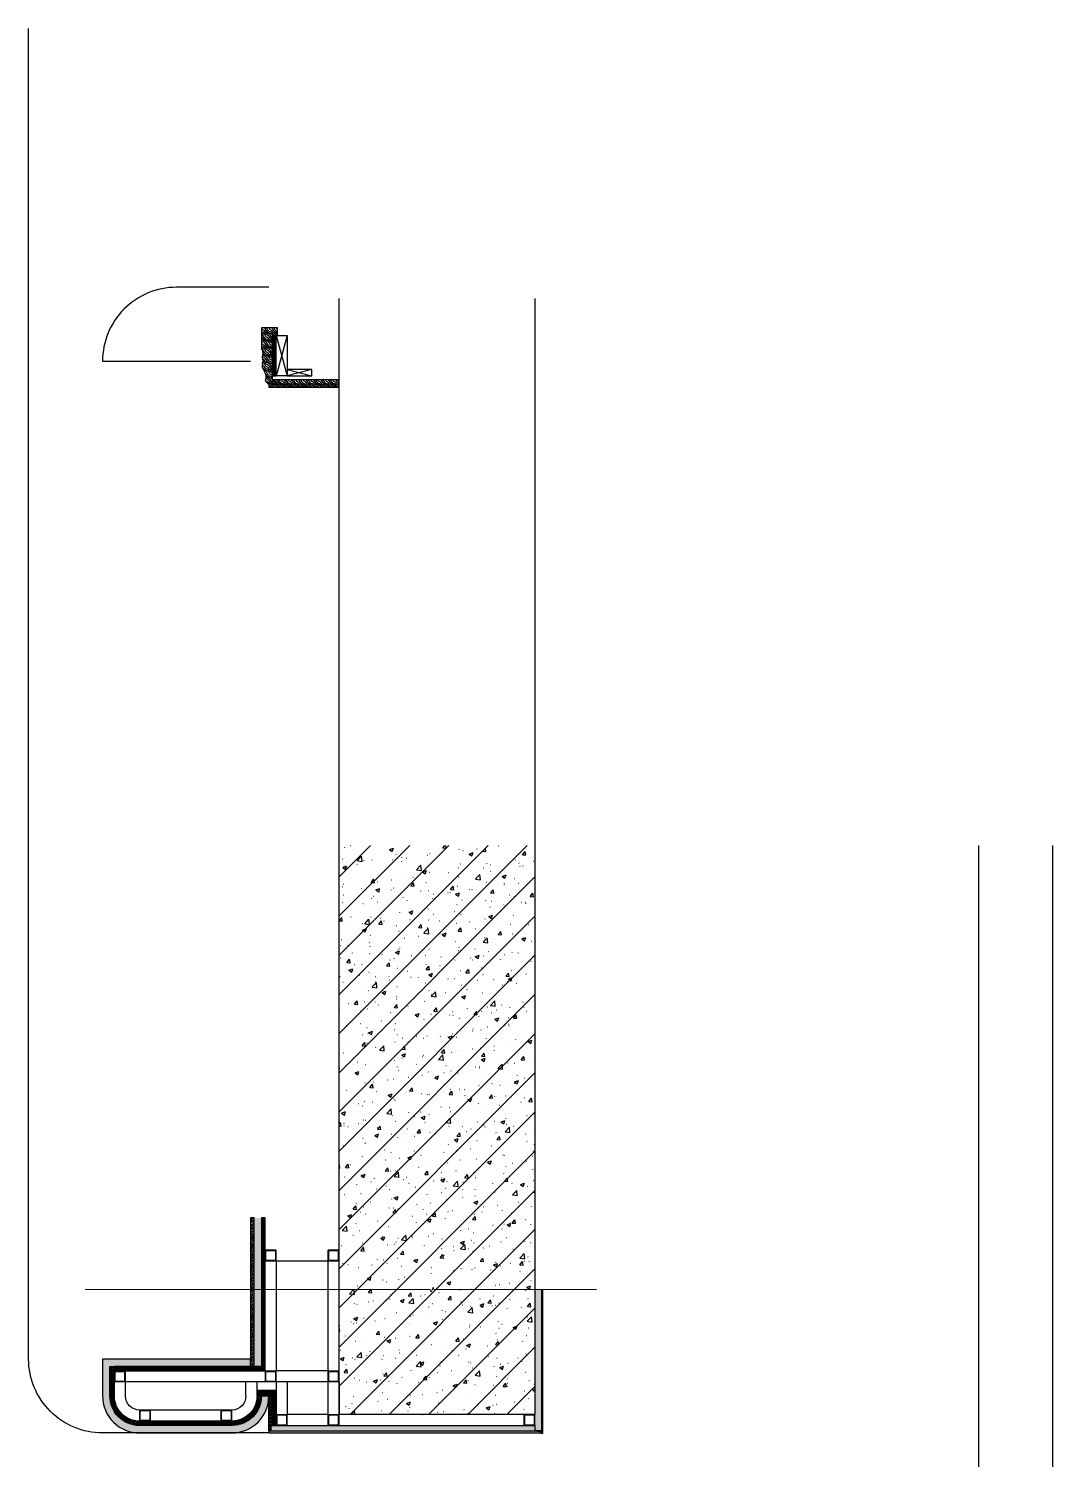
# Model space of a CAD drawing. Header units: millimetres. Extents: x 6321 to 120763, y -355 to 15211.
# Drawn here: x 54535 to 57305, y 8561 to 12433 of the extents above; entities that cross this region are included whole.
import ezdxf

# ---------------------------------------------------------------- set-up
doc = ezdxf.new("R2010")
doc.units = ezdxf.units.MM
for name, color, linetype, lineweight in [('_ACM-A-ANNO-DIMS', 2, 'Continuous', 13), ('_ACM-A-DETL-PATT', 8, 'Continuous', 0), ('_ACM-A-DETL-THIN', 2, 'Continuous', 9), ('IA10-16 Floor Detail$0$A-ELEV-HATC-8', 8, 'Continuous', 5)]:
    doc.layers.add(name, color=color, linetype=linetype, lineweight=lineweight)
for name, color, linetype in [('D-BASE-WALL', 4, 'Continuous'), ('I-DETL-LW01', 1, 'Continuous'), ('I-DETL-LW02', 2, 'Continuous'), ('I-DETL-LW251', 251, 'Continuous'), ('I-PL-IDS-MILL', 40, 'Continuous'), ('I-SECT-LW01', 1, 'Continuous'), ('I-SECT-LW251-PATT', 251, 'Continuous'), ('PE-尺寸标注', 44, 'Continuous'), ('Structure【大样结构线】', 30, 'Continuous'), ('WALL TYPE$0$HATCH', 8, 'Continuous'), ('WALL TYPE$0$I-SECT-LW03', 3, 'Continuous')]:
    doc.layers.add(name, color=color, linetype=linetype)

# ---------------------------------------------------------------- blocks, each defined once
blk = doc.blocks.new('A$C4abdce61')
at = {"layer": '_ACM-A-DETL-PATT'}
for points in [[(1.5, 0), (28.5, 0, 0.4142136), (30, 1.5), (30, 28.5, 0.4142136), (28.5, 30), (1.5, 30, 0.4142136), (0, 28.5), (0, 1.5, 0.4142136)], [(3.75, 2.25), (26.25, 2.25, 0.4142136), (27.75, 3.75), (27.75, 26.25, 0.4142136), (26.25, 27.75), (3.75, 27.75, 0.4142136), (2.25, 26.25), (2.25, 3.75, 0.4142136)]]:
    blk.add_lwpolyline(points, format="xyb", close=True, dxfattribs=at)
blk = doc.blocks.new('海龙_1215174788')
at = {"layer": 'I-DETL-LW01'}
for p, q in [((-55, 0), (55, -30)), ((-55, -30), (55, 0))]:
    blk.add_line(p, q, dxfattribs=at)
blk.add_lwpolyline([(55, -30), (-55, -30), (-55, 0), (55, 0), (55, -30)], close=True, dxfattribs=at)
blk = doc.blocks.new('K_01')
at = {"layer": 'I-DETL-LW01'}
for p, q in [((-8.8, 0), (8.8, -66.5)), ((-8.8, -66.5), (8.8, 0))]:
    blk.add_line(p, q, dxfattribs=at)
blk.add_lwpolyline([(8.8, -66.5), (-8.8, -66.5), (-8.8, 0), (8.8, 0), (8.8, -66.5)], close=True, dxfattribs=at)
blk = doc.blocks.new('K_09')
at = {"layer": 'I-DETL-LW251'}
h = blk.add_hatch(dxfattribs=at)
h.set_pattern_fill('ANSI38', color=250)
h.set_pattern_definition([(45, (12856.4678, -39462.2805), (-2.24506403, 2.24506403), []), (135, (12856.4678, -39462.2805), (-6.7351921, 2.24506403), [7.9375, -4.7625])])
h.paths.add_polyline_path([(-64.3, -30), (-64.3, -140), (-74.3, -140), (-74.3, -30)])
at = {"layer": 'PE-尺寸标注'}
h = blk.add_hatch(dxfattribs=at)
h.set_pattern_fill('木纹面1', color=250, scale=5, style=0, pattern_type=2)
h.set_pattern_definition([(63.43495, (12756.89, -39461.414), (20, -1e-09), [4.621368, -17.739311]), (40.601295, (12743.733, -39444.12), (20, 2e-08), [4.158067, -88.037378]), (40.601295, (12753.733, -39424.12), (20, 2e-08), [4.158067, -88.037378]), (40.601295, (12763.733, -39404.12), (20, -1e-08), [4.158067, -88.037378]), (63.43495, (12746.742, -39464.209), (20, -1e-09), [4.237008, -18.123672]), (50.19443, (12748.637, -39460.419), (20, 8e-10), [2.24049, -75.862006]), (50.19443, (12758.637, -39440.419), (20, 8e-10), [2.24049, -75.862006]), (50.19443, (12768.637, -39420.419), (20, 8e-10), [2.24049, -75.862006]), (21.80141, (12750.071, -39458.698), (20, -3e-08), [2.868712, -50.982936]), (33.690068, (12752.735, -39457.633), (20, -1e-08), [2.521813, -33.5337]), (63.43495, (12754.833, -39456.234), (20, -8e-09), [3.3552885, -19.005391]), (45, (12756.334, -39453.233), (20, -4e-15), [2.717818, -53.850724]), (45, (12766.334, -39433.233), (20, -4e-15), [2.717818, -53.850724]), (21.80141, (12758.2554, -39451.311), (20, -3e-08), [2.19237, -51.659278]), (63.43495, (12740.261, -39464.671), (20, -8e-09), [7.1896, -15.17108]), (50.19443, (12743.476, -39458.24), (20, 8e-10), [4.573562, -73.528935]), (50.19443, (12753.476, -39438.24), (20, 8e-10), [4.573562, -73.528935]), (50.19443, (12763.476, -39418.24), (20, 8e-10), [4.573562, -73.528935]), (33.690068, (12746.404, -39454.727), (20, -1e-08), [2.2405595, -33.814953]), (15.945396, (12748.2685, -39453.484), (20, -1.45e-06), [3.5624845, -69.238614]), (33.690068, (12751.694, -39452.505), (20, -1e-08), [4.0929665, -31.962546]), (50.19443, (12755.1, -39450.235), (20, 8e-10), [5.197338, -72.90516]), (50.19443, (12765.1, -39430.235), (20, 8e-10), [5.197338, -72.90516]), (50.19443, (12775.1, -39410.235), (20, -3e-09), [5.197338, -72.90516]), (21.80141, (12758.427, -39446.2424), (20, -3e-08), [5.7145015, -48.137147]), (50.19443, (12738.956, -39457.28), (20, 8e-10), [5.214067, -72.88843]), (50.19443, (12748.956, -39437.28), (20, 8e-10), [5.214067, -72.88843]), (50.19443, (12758.956, -39417.28), (20, 8e-10), [5.214067, -72.88843]), (33.690068, (12742.294, -39453.275), (20, -1e-08), [4.838075, -31.217438]), (26.56505, (12746.32, -39450.591), (20, 1e-09), [7.98596, -81.456759]), (26.56505, (12756.32, -39430.591), (20, 1e-09), [7.98596, -81.456759]), (40.601295, (12753.463, -39447.02), (20, 2e-08), [4.3193, -87.876143]), (40.601295, (12763.463, -39427.02), (20, 2e-08), [4.3193, -87.876143]), (40.601295, (12773.463, -39407.02), (20, 2e-08), [4.3193, -87.876143]), (33.690068, (12740.291, -39450.497), (20, -1e-08), [2.735792, -33.319722]), (26.56505, (12742.567, -39448.979), (20, 8e-09), [7.158076, -82.284643]), (26.56505, (12752.567, -39428.979), (20, -8e-08), [7.158076, -82.284643]), (40.601295, (12748.97, -39445.778), (20, 2e-08), [1.700823, -90.494622]), (40.601295, (12758.97, -39425.778), (20, 2e-08), [1.700823, -90.494622]), (40.601295, (12768.97, -39405.778), (20, 2e-08), [1.700823, -90.494622])])
h.paths.add_polyline_path([(-84.1, 0), (-84.1, -10), (-64.3, -10), (-64.3, -15), (-74.3, -15), (-74.3, -20), (104.3, -20), (104.3, 0)])
h = blk.add_hatch(dxfattribs=at)
h.set_pattern_fill('木纹面1', color=250, scale=5, style=0, pattern_type=2)
h.set_pattern_definition([(63.43495, (12874.401, -39461.414), (20, -1e-09), [4.621368, -17.739311]), (40.601295, (12861.244, -39444.12), (20, 2e-08), [4.158067, -88.037378]), (40.601295, (12871.244, -39424.12), (20, 2e-08), [4.158067, -88.037378]), (40.601295, (12881.244, -39404.12), (20, -1e-08), [4.158067, -88.037378]), (63.43495, (12864.254, -39464.209), (20, -1e-09), [4.237008, -18.123672]), (50.19443, (12866.148, -39460.419), (20, 8e-10), [2.24049, -75.862006]), (50.19443, (12876.148, -39440.419), (20, 8e-10), [2.24049, -75.862006]), (50.19443, (12886.148, -39420.419), (20, 8e-10), [2.24049, -75.862006]), (21.80141, (12867.583, -39458.698), (20, -3e-08), [2.868712, -50.982936]), (33.690068, (12870.246, -39457.633), (20, -1e-08), [2.521813, -33.5337]), (63.43495, (12872.345, -39456.234), (20, -8e-09), [3.3552885, -19.005391]), (45, (12873.845, -39453.233), (20, -4e-15), [2.717818, -53.850724]), (45, (12883.845, -39433.233), (20, -4e-15), [2.717818, -53.850724]), (21.80141, (12875.767, -39451.311), (20, -3e-08), [2.19237, -51.659278]), (63.43495, (12857.773, -39464.671), (20, -8e-09), [7.1896, -15.17108]), (50.19443, (12860.988, -39458.24), (20, 8e-10), [4.573562, -73.528935]), (50.19443, (12870.988, -39438.24), (20, 8e-10), [4.573562, -73.528935]), (50.19443, (12880.988, -39418.24), (20, 8e-10), [4.573562, -73.528935]), (33.690068, (12863.916, -39454.727), (20, -1e-08), [2.2405595, -33.814953]), (15.945396, (12865.78, -39453.484), (20, -1.45e-06), [3.5624845, -69.238614]), (33.690068, (12869.205, -39452.505), (20, -1e-08), [4.0929665, -31.962546]), (50.19443, (12872.611, -39450.235), (20, 8e-10), [5.197338, -72.90516]), (50.19443, (12882.611, -39430.235), (20, 8e-10), [5.197338, -72.90516]), (50.19443, (12892.611, -39410.235), (20, -3e-09), [5.197338, -72.90516]), (21.80141, (12875.938, -39446.2424), (20, -3e-08), [5.7145015, -48.137147]), (50.19443, (12856.468, -39457.28), (20, 8e-10), [5.214067, -72.88843]), (50.19443, (12866.468, -39437.28), (20, 8e-10), [5.214067, -72.88843]), (50.19443, (12876.468, -39417.28), (20, 8e-10), [5.214067, -72.88843]), (33.690068, (12859.806, -39453.275), (20, -1e-08), [4.838075, -31.217438]), (26.56505, (12863.831, -39450.591), (20, 1e-09), [7.98596, -81.456759]), (26.56505, (12873.831, -39430.591), (20, 1e-09), [7.98596, -81.456759]), (40.601295, (12870.974, -39447.02), (20, 2e-08), [4.3193, -87.876143]), (40.601295, (12880.974, -39427.02), (20, 2e-08), [4.3193, -87.876143]), (40.601295, (12890.974, -39407.02), (20, 2e-08), [4.3193, -87.876143]), (33.690068, (12857.802, -39450.497), (20, -1e-08), [2.735792, -33.319722]), (26.56505, (12860.079, -39448.979), (20, 8e-09), [7.158076, -82.284643]), (26.56505, (12870.079, -39428.979), (20, -8e-08), [7.158076, -82.284643]), (40.601295, (12866.481, -39445.778), (20, 2e-08), [1.700823, -90.494622]), (40.601295, (12876.481, -39425.778), (20, 2e-08), [1.700823, -90.494622]), (40.601295, (12886.481, -39405.778), (20, 2e-08), [1.700823, -90.494622])])
edge = h.paths.add_edge_path()
edge.add_line((-74.3, -15), (-74.3, -140))
edge.add_line((-74.3, -140), (-61.1, -140))
edge.add_line((-61.1, -140), (-61.1, -160))
edge.add_line((-61.1, -160), (-104.3, -160))
edge.add_line((-104.3, -160), (-104.3, -103))
edge.add_arc((-105.5, -98.9), 4.26, 286.2374, 369.1139)
edge.add_arc((-99.1, -96.3), 2.88, 93.24, 221.0136, ccw=False)
edge.add_arc((-80, -81.5), 22.6, 148.2053, 211.7972, ccw=False)
edge.add_arc((-98.6, -65.6), 4.1, 130.7657, 260.6155, ccw=False)
edge.add_arc((-91, -56.7), 11.8, 146.3286, 209.4026, ccw=False)
edge.add_arc((-133.1, -24.9), 41, 321.9848, 364.1596)
edge.add_arc((-91.1, -19), 3.08, 91.4187, 249.425, ccw=False)
edge.add_line((-91.2, -16), (-91.2, -13.6))
edge.add_arc((-92.9, -9.1), 4.77, 290.4564, 349.2354)
edge.add_line((-88.2, -10), (-64.3, -10))
edge.add_line((-64.3, -10), (-64.3, -15))
edge.add_line((-64.3, -15), (-74.3, -15))
at = {"layer": 'I-DETL-LW01'}
blk.add_lwpolyline([(-64.3, -30), (-64.3, -140), (-74.3, -140), (-74.3, -30)], close=True, dxfattribs=at)
at = {"layer": 'I-DETL-LW02'}
blk.add_lwpolyline([(-74.3, -15), (-74.3, -140), (-61.1, -140), (-61.1, -160), (-104.3, -160), (-104.3, -103, 0.37825), (-101.2, -98.2, -0.623496), (-99.2, -93.5, -0.284819), (-99.2, -69.6, -0.636149), (-101.2, -62.5, -0.282378), (-100.8, -50.2, 0.186128), (-92.2, -21.9, -0.824383), (-91.2, -16), (-91.2, -13.6, 0.262247), (-88.2, -10), (-64.3, -10), (-64.3, -15), (-74.3, -15)], format="xyb", dxfattribs=at)
blk.add_lwpolyline([(104.3, -20), (-74.3, -20), (-74.3, -15), (-64.3, -15), (-64.3, -10), (-84.1, -10), (-84.1, 0), (104.3, 0)], dxfattribs=at)
at = {"rotation": 90}
blk.add_blockref('K_01', (-34.3, -38.8), dxfattribs=at)
at = {"layer": 'I-DETL-LW01', "xscale": -1, "rotation": 270}
blk.add_blockref('海龙_1215174788', (-34.3, -85), dxfattribs=at)

msp = doc.modelspace()

# ---------------------------------------------------------------- hatches: boundary and pattern name
h = msp.add_hatch()
h.set_pattern_fill('0-钢筋混凝土001-DOM', color=250, scale=15, pattern_type=2)
h.set_pattern_definition([(45, (55124.82, 11372.86), (-53.033, 53.033), []), (50, (55124.82, 11372.86), (107.589, -9.4128), [11.25, -123.75]), (355, (55124.82, 11372.86), (-20.8127, 112.829), [9, -99]), (100.4514, (55133.79, 11372.08), (86.7764, 103.416), [9.561, -105.1713]), (46.184, (55124.82, 11402.86), (160.086, -24.828), [16.875, -185.625]), (96.6356, (55138.16, 11400.8), (140.199, 146.118), [14.3415, -157.757]), (351.184, (55124.82, 11402.86), (140.199, 146.118), [13.5, -148.5]), (21, (55139.82, 11395.36), (89.536, -60.3928), [11.25, -123.75]), (326, (55139.82, 11395.36), (36.4973, 108.7725), [9, -99]), (71.4514, (55147.28, 11390.33), (126.0334, 48.3796), [9.561, -105.1713]), (37.5, (55124.82, 11372.86), (1.824, 49.9341), [0.75, -97.8, 0.75, -100.5, 0.75, -99.375]), (7.5, (55124.82, 11372.86), (39.4604, 59.1618), [0.75, -57.3, 0.75, -95.55, 0.75, -37.875]), (327.5, (55091.37, 11372.86), (80.07337, -3.38323), [0.75, -37.5, 0.75, -117, 0.75, -155.25]), (317.5, (55076.37, 11372.86), (87.478, 15.0157), [0.75, -48.75, 0.75, -77.7, 0.75, -110.25])])
h.paths.add_polyline_path([(55904.8, 10222.9), (55374.8, 10222.9), (55374.8, 8682.9), (55904.8, 8682.9)])
at = {"layer": 'I-DETL-LW251'}
h = msp.add_hatch(dxfattribs=at)
h.set_pattern_fill('ANSI38', color=250)
h.paths.add_polyline_path([(55164.8, 8812.9), (55174.8, 8812.9), (55174.8, 9214.6), (55164.8, 9214.6)])
h = msp.add_hatch(dxfattribs=at)
h.set_pattern_fill('ANSI38', color=250, angle=180)
h.set_pattern_definition([(225, (54754.815, 8652.8615), (2.245064, -2.245064), []), (315, (54754.815, 8652.8615), (6.735192, -2.245064), [7.9375, -4.7625])])
h.paths.add_polyline_path([(54754.8, 8732.9, 0.414214), (54834.8, 8652.9), (55084.8, 8652.9, 0.414213), (55164.8, 8732.9), (55152.8, 8732.9, -0.414213), (55084.8, 8664.9), (54834.8, 8664.9, -0.414214), (54766.8, 8732.9), (54766.8, 8812.9), (54754.8, 8812.9)])
h = msp.add_hatch(dxfattribs=at)
h.set_pattern_fill('ANSI38', color=250, angle=180)
h.set_pattern_definition([(225, (54766.815, 8800.8615), (2.245064, -2.245064), []), (315, (54766.815, 8800.8615), (6.735192, -2.245064), [7.9375, -4.7625])])
h.paths.add_polyline_path([(55174.8, 8812.9), (55134.8, 8812.9), (55134.8, 8812.9), (54766.8, 8812.9), (54766.8, 8800.9), (55174.8, 8800.9)])
h = msp.add_hatch(dxfattribs=at)
h.set_pattern_fill('ANSI38', color=250, angle=180)
h.set_pattern_definition([(225, (105840.888, 17546.3165), (2.24506403, -2.24506403), []), (315, (105840.888, 17546.3165), (6.7351921, -2.24506403), [7.9375, -4.7625])])
h.paths.add_polyline_path([(55152.8, 8732.9), (55204.7, 8732.9), (55204.7, 8747.7), (55152.8, 8747.7)])
h = msp.add_hatch(dxfattribs=at)
h.set_pattern_fill('ANSI38', color=250, angle=90)
h.set_pattern_definition([(135, (64003.276, -41955.205), (-2.24506403, -2.24506403), []), (225, (64003.276, -41955.205), (-2.24506403, -6.7351921), [7.9375, -4.7625])])
h.paths.add_polyline_path([(55189.8, 8732.9), (55189.8, 8652.9), (55204.7, 8652.9), (55204.7, 8732.9)])
h = msp.add_hatch(dxfattribs=at)
h.set_pattern_fill('ANSI38', color=250, angle=90)
h.set_pattern_definition([(135, (55189.8213, 8637.8615), (-2.245064, -2.245064), []), (225, (55189.8213, 8637.8615), (-2.245064, -6.735192), [7.9375, -4.7625])])
h.paths.add_polyline_path([(55904.8, 8652.9), (55189.8, 8652.9), (55189.8, 8637.9), (55904.8, 8637.9)])
at = {"layer": 'I-SECT-LW251-PATT'}
h = msp.add_hatch(dxfattribs=at)
h.set_pattern_fill('AR-SAND', color=256, scale=0.05, angle=270)
h.set_pattern_definition([(307.5, (55904.8213, 8682.8615), (2.447066, 0.080002), [0, -1.9304, 0, -2.159, 0, -2.06375]), (277.5, (55904.8213, 8682.8615), (3.584126, -2.247616), [0, -1.0414, 0, -1.7399, 0, -0.66675]), (237.5, (55904.8213, 8684.4236), (0.007186, -3.954962), [0, -0.635, 0, -2.286, 0, -2.9845]), (227.5, (55904.8213, 8684.4236), (1.114647, -3.817782), [0, -0.3175, 0, -1.4986, 0, -1.7145])])
h.paths.add_polyline_path([(55922.8, 9021), (55904.8, 9021), (55904.8, 8638.9), (55922.8, 8638.9)])
at = {"layer": 'IA10-16 Floor Detail$0$A-ELEV-HATC-8'}
h = msp.add_hatch(dxfattribs=at)
h.set_pattern_fill('ANSI33', color=8)
h.paths.add_polyline_path([(55134.8, 8812.9), (55144.8, 8812.9), (55144.8, 9214.6), (55134.8, 9214.6)])
at = {"layer": 'PE-尺寸标注'}
h = msp.add_hatch(dxfattribs=at)
h.set_pattern_fill('木纹面1', color=250, scale=5, angle=-90, style=0, pattern_type=2)
h.set_pattern_definition([(333.43495, (0.867, -17.933), (-1e-09, -20), [4.621368, -17.7393114]), (310.601295, (18.16, -4.776), (2e-08, -20), [4.158067, -88.037378]), (310.601295, (38.16, -14.776), (2e-08, -20), [4.158067, -88.037378]), (310.601295, (58.16, -24.776), (-1e-08, -20), [4.158067, -88.037378]), (333.43495, (-1.928, -7.786), (-1e-09, -20), [4.237008, -18.123672]), (320.19443, (1.861, -9.68), (8e-10, -20), [2.24049, -75.862006]), (320.19443, (21.861, -19.68), (8e-10, -20), [2.24049, -75.862006]), (320.19443, (41.861, -29.68), (8e-10, -20), [2.24049, -75.862006]), (291.80141, (3.5825, -11.115), (-3e-08, -20), [2.868712, -50.982936]), (303.690068, (4.648, -13.779), (-1e-08, -20), [2.521813, -33.5337]), (333.43495, (6.047, -15.877), (-8e-09, -20), [3.3552885, -19.005391]), (315, (9.048, -17.377), (-3e-15, -20), [2.717818, -53.850724]), (315, (29.048, -27.377), (-3e-15, -20), [2.717818, -53.850724]), (291.80141, (10.97, -19.299), (-3e-08, -20), [2.19237, -51.659278]), (333.43495, (-2.39, -1.305), (-8e-09, -20), [7.1896, -15.17108]), (320.19443, (4.04, -4.52), (8e-10, -20), [4.573562, -73.528935]), (320.19443, (24.04, -14.52), (8e-10, -20), [4.573562, -73.528935]), (320.19443, (44.04, -24.52), (8e-10, -20), [4.573562, -73.528935]), (303.690068, (7.554, -7.448), (-1e-08, -20), [2.2405595, -33.8149534]), (285.945396, (8.7964, -9.312), (-1.45e-06, -20), [3.5624845, -69.2386145]), (303.690068, (9.775, -12.738), (-1e-08, -20), [4.0929665, -31.962546]), (320.19443, (12.045, -16.143), (8e-10, -20), [5.197338, -72.90516]), (320.19443, (32.045, -26.143), (8e-10, -20), [5.197338, -72.90516]), (320.19443, (52.045, -36.143), (-3e-09, -20), [5.197338, -72.90516]), (291.80141, (16.038, -19.4704), (-3e-08, -20), [5.7145015, -48.137147]), (320.19443, (5, -8e-16), (8e-10, -20), [5.214067, -72.88843]), (320.19443, (25, -10), (8e-10, -20), [5.214067, -72.88843]), (320.19443, (45, -20), (8e-10, -20), [5.214067, -72.88843]), (303.690068, (9.006, -3.338), (-1e-08, -20), [4.838075, -31.217438]), (296.565051, (11.689, -7.3635), (1e-09, -20), [7.98596, -81.456759]), (296.565051, (31.689, -17.3635), (1e-09, -20), [7.98596, -81.456759]), (310.601295, (15.261, -14.506), (2e-08, -20), [4.319301, -87.876143]), (310.601295, (35.261, -24.506), (2e-08, -20), [4.319301, -87.876143]), (310.601295, (55.261, -34.506), (2e-08, -20), [4.319301, -87.876143]), (303.690068, (11.784, -1.335), (-1e-08, -20), [2.735792, -33.319722]), (296.565051, (13.301, -3.611), (8e-09, -20), [7.158076, -82.284643]), (296.565051, (33.301, -13.611), (-8e-08, -20), [7.158076, -82.284643]), (310.601295, (16.503, -10.013), (2e-08, -20), [1.700823, -90.494622]), (310.601295, (36.503, -20.013), (2e-08, -20), [1.700823, -90.494622]), (310.601295, (56.503, -30.013), (2e-08, -20), [1.700823, -90.494622])])
edge = h.paths.add_edge_path()
edge.add_arc((55084.8, 8732.9), 80, 270, 360, ccw=False)
edge.add_line((55084.8, 8652.9), (54834.8, 8652.9))
edge.add_arc((54834.8, 8732.9), 80, 180, 270, ccw=False)
edge.add_line((54754.8, 8732.9), (54754.8, 8812.9))
edge.add_line((54754.8, 8812.9), (55134.8, 8812.9))
edge.add_line((55134.8, 8812.9), (55134.8, 8832.9))
edge.add_line((55134.8, 8832.9), (54734.8, 8832.9))
edge.add_line((54734.8, 8832.9), (54734.8, 8732.9))
edge.add_arc((54834.8, 8732.9), 100, 180, 270)
edge.add_line((54834.8, 8632.9), (55084.8, 8632.9))
edge.add_arc((55084.8, 8732.9), 100, 270, 360)
edge.add_line((55184.8, 8732.9), (55164.8, 8732.9))
at = {"layer": 'Structure【大样结构线】'}
h = msp.add_hatch(dxfattribs=at)
h.set_pattern_fill('玻璃剖面', color=251, scale=5.00002, angle=270, pattern_type=2)
h.set_pattern_definition([(45, (55184.8213, 8627.8614), (5.00002, 10.00004), [7.0711, -7.0711]), (315, (55184.8213, 8637.8615), (5.00002, -10.00004), [7.0711, -7.0711])])
h.paths.add_polyline_path([(55189.8, 8732.9), (55184.8, 8732.9), (55184.8, 8638.9), (55185.8, 8637.9), (55189.8, 8637.9), (55189.8, 8652.9)])
h = msp.add_hatch(dxfattribs=at)
h.set_pattern_fill('玻璃剖面', color=251, scale=5.00002, angle=180, pattern_type=2)
h.set_pattern_definition([(315, (55910.8212, 8637.8615), (10.00004, -5.00002), [7.0711, -7.071096]), (225, (55920.8213, 8637.8615), (-10.00004, -5.00002), [7.071097, -7.071096])])
h.paths.add_polyline_path([(55920.8, 8637.9), (55184.8, 8637.9), (55184.8, 8633.9), (55185.8, 8632.9), (55920.8, 8632.9)])
at = {"layer": 'WALL TYPE$0$HATCH'}
h = msp.add_hatch(dxfattribs=at)
h.set_pattern_fill('AR-SAND', color=8, scale=0.1)
h.paths.add_polyline_path([(55164.8, 8812.9), (55164.8, 9214.6), (55144.8, 9214.6), (55144.8, 8812.9)])

# ---------------------------------------------------------------- linework, layer by layer
at = {"layer": '_ACM-A-ANNO-DIMS', "linetype": 'Continuous', "ltscale": 2}
msp.add_lwpolyline([(54688.1, 9021), (55621.6, 9021), (55624.1, 9014.1), (55629.1, 9027.8), (55631.6, 9021), (56071.5, 9021)], dxfattribs=at)
at = {"layer": 'D-BASE-WALL', "color": 2}
for p, q in [((57104.8, 10222.9), (57104.8, 7552.9)), ((57304.8, 10222.9), (57304.8, 7352.9))]:
    msp.add_line(p, q, dxfattribs=at)
at = {"layer": 'I-DETL-LW01'}
for p, q in [((55346.3, 9098), (55203.3, 9098)), ((55204.8, 9098), (55204.8, 8800.9)), ((55344.8, 9098), (55344.8, 8800.9)), ((55346.3, 8800.9), (55203.3, 8800.9)), ((55346.3, 8770.9), (54795.3, 8770.9)), ((55204.7, 8770.9), (55204.7, 8682.9)), ((55234.7, 8770.9), (55234.7, 8682.9)), ((55344.8, 8770.9), (55344.8, 8682.9)), ((55374.8, 8770.9), (55374.8, 8682.9)), ((55346.3, 8682.9), (55233.2, 8682.9))]:
    msp.add_line(p, q, dxfattribs=at)
for points in [[(55164.8, 8812.9), (55174.8, 8812.9), (55174.8, 9214.6), (55164.8, 9214.6)], [(54766.8, 8800.9), (55174.8, 8800.9), (55174.8, 8812.9), (54766.8, 8812.9)], [(55152.8, 8732.9), (55204.7, 8732.9), (55204.7, 8747.7), (55152.8, 8747.7)], [(55189.8, 8732.9), (55189.8, 8652.9), (55204.7, 8652.9), (55204.7, 8732.9)], [(55904.8, 8637.9), (55189.8, 8637.9), (55189.8, 8652.9), (55904.8, 8652.9)]]:
    msp.add_lwpolyline(points, close=True, dxfattribs=at)
for points in [[(55164.8, 8732.9), (55152.8, 8732.9, -0.414213), (55084.8, 8664.9), (54834.8, 8664.9, -0.414214), (54766.8, 8732.9), (54766.8, 8812.9)], [(55122.8, 8732.9, -0.414213), (55084.8, 8694.9), (54834.8, 8694.9, -0.414214), (54796.8, 8732.9), (54796.8, 8770.9)]]:
    msp.add_lwpolyline(points, format="xyb", dxfattribs=at)
for points in [[(55122.8, 8732.9), (55122.8, 8770.9)], [(55152.8, 8732.9), (55152.8, 8770.9)]]:
    msp.add_lwpolyline(points, dxfattribs=at)
at = {"layer": 'I-DETL-LW02'}
for points in [[(55134.8, 8812.9), (55144.8, 8812.9), (55144.8, 9214.6), (55134.8, 9214.6)], [(55189.8, 8732.9), (55189.8, 8637.9), (55185.8, 8637.9), (55184.8, 8638.9), (55184.8, 8732.9)], [(55920.8, 8637.9), (55184.8, 8637.9), (55184.8, 8633.9), (55185.8, 8632.9), (55920.8, 8632.9)]]:
    msp.add_lwpolyline(points, close=True, dxfattribs=at)
for points in [[(55924.8, 9021), (55924.8, 8636.9)], [(55922.6, 8635.9), (55924.8, 8635.9), (55924.8, 8632.9), (55921.8, 8632.9), (55921.8, 8638.9), (55910.8, 8638.9), (55910.8, 8637.9), (55920.8, 8637.9), (55920.8, 8631.9), (55925.8, 8631.9), (55925.8, 8636.9), (55922.6, 8636.9), (55922.6, 8635.9)]]:
    msp.add_lwpolyline(points, dxfattribs=at)
msp.add_lwpolyline([(55164.8, 8732.9, -0.414213), (55084.8, 8652.9), (54834.8, 8652.9, -0.414214), (54754.8, 8732.9), (54754.8, 8812.9), (55134.8, 8812.9), (55134.8, 8832.9), (54734.8, 8832.9), (54734.8, 8732.9, 0.414214), (54834.8, 8632.9), (55084.8, 8632.9, 0.414213), (55184.8, 8732.9), (55164.8, 8732.9)], format="xyb", dxfattribs=at)
at = {"layer": 'I-PL-IDS-MILL', "color": 8}
msp.add_lwpolyline([(55185.8, 8632.9), (54734.8, 8632.9, -0.414214), (54534.8, 8832.9), (54534.8, 12432.9)], format="xyb", dxfattribs=at)
at = {"layer": 'I-PL-IDS-MILL'}
msp.add_lwpolyline([(55184.8, 11732.9), (54934.8, 11732.9, 0.414214), (54734.8, 11532.9), (55134.8, 11532.9)], format="xyb", dxfattribs=at)
at = {"layer": 'I-SECT-LW01'}
msp.add_lwpolyline([(55922.8, 9021), (55922.8, 8638.9), (55904.8, 8638.9)], dxfattribs=at)
at = {"layer": 'WALL TYPE$0$I-SECT-LW03'}
msp.add_lwpolyline([(55904.8, 11702.9), (55904.8, 8682.9), (55374.8, 8682.9), (55374.8, 11702.9)], dxfattribs=at)

# ---------------------------------------------------------------- block references
at = {"xscale": -1, "rotation": 180}
msp.add_blockref('K_09', (55269.1, 11462.9), dxfattribs=at)
at = {"layer": '_ACM-A-DETL-THIN', "ltscale": 2}
for p in [(55174.8, 9098), (55344.8, 9098), (54766.8, 8770.9), (55174.8, 8770.9), (55344.8, 8770.9), (54834.8, 8664.9), (55054.8, 8664.9), (55204.7, 8652.9), (55344.8, 8652.9), (55874.8, 8652.9)]:
    msp.add_blockref('A$C4abdce61', p, dxfattribs=at)

doc.saveas('drawing.dxf')
